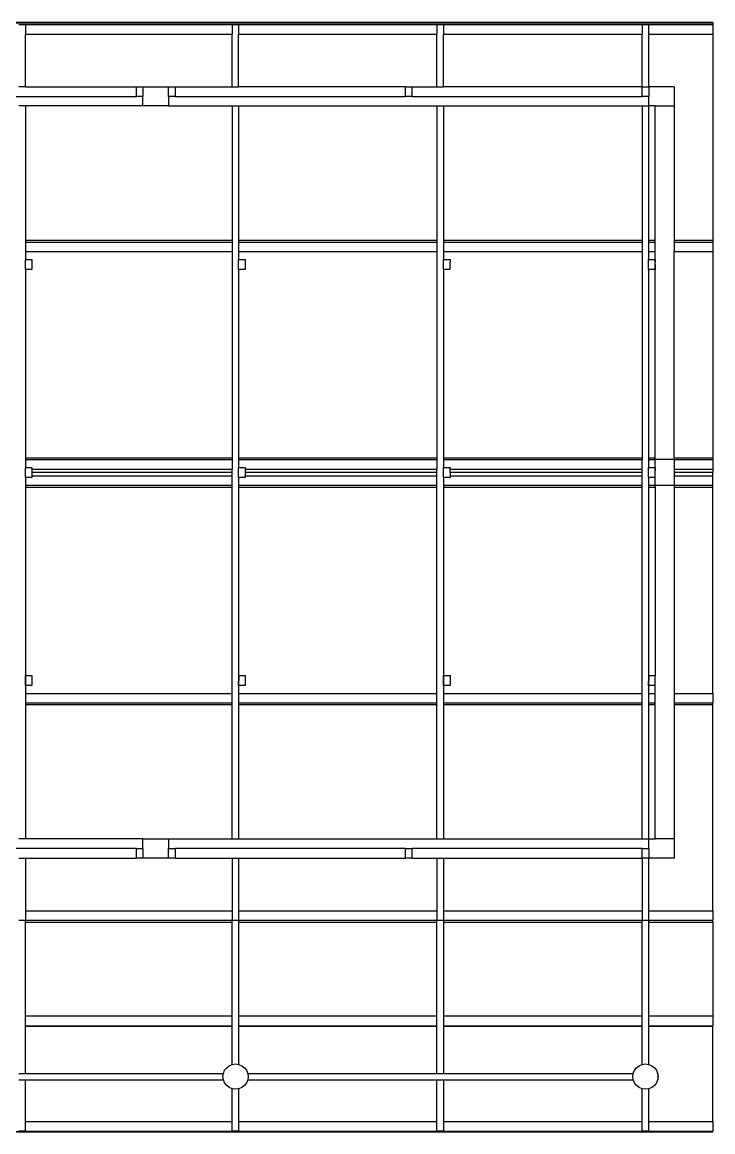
# Model space of a CAD drawing. Header units: metres. Extents: x 258817 to 259192, y 1878716 to 1878911.
# Drawn here: x 258946.56 to 258951.94, y 1878900.91 to 1878909.57 of the extents above; entities that cross this region are included whole.
import ezdxf

# ---------------------------------------------------------------- set-up
doc = ezdxf.new("R2010")
doc.units = ezdxf.units.M
doc.header["$MEASUREMENT"] = 0
doc.layers.add('SectionCutEdges', color=1, linetype='Continuous')

msp = doc.modelspace()

# ---------------------------------------------------------------- linework, layer by layer
for p, q in [((258931.2628, 1878909.57162), (258951.9428, 1878909.57162)), ((258931.2628, 1878909.5663), (258951.9428, 1878909.5663)), ((258946.53097, 1878909.55279), (258946.58177, 1878909.55279)), ((258946.58177, 1878909.55279), (258946.58177, 1878909.47934)), ((258946.58177, 1878909.55279), (258948.19336, 1878909.55279)), ((258948.19336, 1878909.55279), (258948.24416, 1878909.55279)), ((258948.19336, 1878909.55279), (258948.19336, 1878909.47934)), ((258948.24416, 1878909.55279), (258948.24416, 1878909.47934)), ((258948.24416, 1878909.55279), (258949.79163, 1878909.55279)), ((258949.79163, 1878909.55279), (258949.84243, 1878909.55279)), ((258949.79163, 1878909.55279), (258949.79163, 1878909.47934)), ((258949.84243, 1878909.55279), (258949.84243, 1878909.47934)), ((258949.84243, 1878909.55279), (258951.3912, 1878909.55279)), ((258951.3912, 1878909.55279), (258951.442, 1878909.55279)), ((258951.3912, 1878909.55279), (258951.3912, 1878909.47934)), ((258951.442, 1878909.55279), (258951.442, 1878909.47934)), ((258951.442, 1878909.55279), (258951.9428, 1878909.55279)), ((258951.9428, 1878909.5663), (258951.9428, 1878909.57162)), ((258951.9428, 1878909.5663), (258951.9428, 1878909.55279)), ((258951.9428, 1878909.55279), (258951.9428, 1878909.47934)), ((258946.58177, 1878909.47934), (258948.19336, 1878909.47934)), ((258946.58177, 1878909.06757), (258946.58177, 1878909.47934)), ((258948.19336, 1878909.06757), (258948.19336, 1878909.47934)), ((258948.24416, 1878909.47934), (258949.79163, 1878909.47934)), ((258948.24416, 1878909.06757), (258948.24416, 1878909.47934)), ((258949.79163, 1878909.06757), (258949.79163, 1878909.47934)), ((258949.84243, 1878909.47934), (258951.3912, 1878909.47934)), ((258949.84243, 1878909.06757), (258949.84243, 1878909.47934)), ((258951.3912, 1878909.06757), (258951.3912, 1878909.47934)), ((258951.442, 1878909.47934), (258951.9428, 1878909.47934)), ((258951.442, 1878909.47934), (258951.442, 1878909.06757)), ((258951.9428, 1878909.47934), (258951.9428, 1878907.86869)), ((258951.4428, 1878909.06757), (258951.4428, 1878909.26614)), ((258946.58177, 1878909.06757), (258946.53097, 1878909.06757)), ((258946.58177, 1878909.06757), (258947.447, 1878909.06757)), ((258947.7486, 1878909.06757), (258948.19336, 1878909.06757)), ((258948.19336, 1878909.06757), (258948.24416, 1878909.06757)), ((258949.5449, 1878909.06757), (258948.24416, 1878909.06757)), ((258949.5957, 1878909.06757), (258949.79163, 1878909.06757)), ((258949.79163, 1878909.06757), (258949.84243, 1878909.06757)), ((258951.3912, 1878909.06757), (258949.84243, 1878909.06757)), ((258951.3912, 1878909.06757), (258951.392, 1878909.06757)), ((258947.3928, 1878908.99137), (258947.447, 1878908.99137)), ((258946.58177, 1878908.91757), (258946.53097, 1878908.91757)), ((258947.4978, 1878908.91757), (258946.58177, 1878908.91757)), ((258946.58177, 1878908.91757), (258946.58177, 1878907.86869)), ((258947.6978, 1878908.91757), (258948.19336, 1878908.91757)), ((258948.19336, 1878908.91757), (258948.19336, 1878907.86869)), ((258948.19336, 1878908.91757), (258948.24416, 1878908.91757)), ((258948.24416, 1878908.91757), (258948.24416, 1878907.86869)), ((258948.24416, 1878908.91757), (258949.79163, 1878908.91757)), ((258949.79163, 1878908.91757), (258949.79163, 1878907.86869)), ((258949.79163, 1878908.91757), (258949.84243, 1878908.91757)), ((258949.84243, 1878908.91757), (258949.84243, 1878907.86869)), ((258949.84243, 1878908.91757), (258951.3912, 1878908.91757)), ((258951.3912, 1878908.91757), (258951.3912, 1878907.86869)), ((258951.3912, 1878908.91757), (258951.442, 1878908.91757)), ((258951.442, 1878908.91757), (258951.442, 1878907.86869)), ((258951.442, 1878908.91757), (258951.4428, 1878908.91757)), ((258951.4428, 1878907.719), (258951.4428, 1878908.91757)), ((258948.19336, 1878907.86869), (258946.58177, 1878907.86869)), ((258946.58177, 1878907.86869), (258946.58177, 1878907.85518)), ((258946.58177, 1878907.85518), (258948.19336, 1878907.85518)), ((258946.58177, 1878907.85518), (258946.58177, 1878907.78172)), ((258948.19336, 1878907.86869), (258948.19336, 1878907.85518)), ((258948.19336, 1878907.85518), (258948.19336, 1878907.78172)), ((258949.79163, 1878907.86869), (258948.24416, 1878907.86869)), ((258948.24416, 1878907.86869), (258948.24416, 1878907.85518)), ((258948.24416, 1878907.85518), (258949.79163, 1878907.85518)), ((258948.24416, 1878907.85518), (258948.24416, 1878907.78172)), ((258949.79163, 1878907.86869), (258949.79163, 1878907.85518)), ((258949.79163, 1878907.85518), (258949.79163, 1878907.78172)), ((258951.3912, 1878907.86869), (258949.84243, 1878907.86869)), ((258949.84243, 1878907.86869), (258949.84243, 1878907.85518)), ((258949.84243, 1878907.85518), (258951.3912, 1878907.85518)), ((258949.84243, 1878907.85518), (258949.84243, 1878907.78172)), ((258951.3912, 1878907.86869), (258951.3912, 1878907.85518)), ((258951.3912, 1878907.85518), (258951.3912, 1878907.78172)), ((258951.4928, 1878907.86869), (258951.442, 1878907.86869)), ((258951.442, 1878907.86869), (258951.442, 1878907.85518)), ((258951.442, 1878907.85518), (258951.4928, 1878907.85518)), ((258951.442, 1878907.85518), (258951.442, 1878907.78172)), ((258951.9428, 1878907.86869), (258951.6428, 1878907.86869)), ((258951.6428, 1878907.85518), (258951.9428, 1878907.85518)), ((258951.9428, 1878907.86869), (258951.9428, 1878907.85518)), ((258951.9428, 1878907.85518), (258951.9428, 1878907.78172)), ((258946.58177, 1878907.78172), (258948.19336, 1878907.78172)), ((258946.58177, 1878907.78172), (258946.58177, 1878907.719)), ((258948.19336, 1878907.78172), (258948.19336, 1878906.17107)), ((258948.24416, 1878907.78172), (258949.79163, 1878907.78172)), ((258948.24416, 1878907.78172), (258948.24416, 1878907.719)), ((258949.79163, 1878907.78172), (258949.79163, 1878906.17107)), ((258949.84243, 1878907.78172), (258951.3912, 1878907.78172)), ((258949.84243, 1878907.78172), (258949.84243, 1878907.719)), ((258951.3912, 1878907.78172), (258951.3912, 1878906.17107)), ((258951.442, 1878907.78172), (258951.4928, 1878907.78172)), ((258951.442, 1878907.78172), (258951.442, 1878907.719)), ((258951.6428, 1878907.78172), (258951.9428, 1878907.78172)), ((258951.9428, 1878907.78172), (258951.9428, 1878906.17107)), ((258946.58177, 1878907.6428), (258946.58177, 1878907.719)), ((258946.58177, 1878907.719), (258946.63257, 1878907.719)), ((258946.63257, 1878907.719), (258946.63177, 1878907.6809)), ((258946.63177, 1878907.6809), (258946.63183, 1878907.6809)), ((258946.63183, 1878907.6809), (258946.63183, 1878907.6428)), ((258948.24416, 1878907.6428), (258948.24416, 1878907.719)), ((258948.24416, 1878907.719), (258948.29496, 1878907.719)), ((258948.29496, 1878907.719), (258948.29416, 1878907.6809)), ((258948.29416, 1878907.6809), (258948.29422, 1878907.6809)), ((258948.29422, 1878907.6809), (258948.29422, 1878907.6428)), ((258949.84243, 1878907.6428), (258949.84243, 1878907.719)), ((258949.84243, 1878907.719), (258949.89323, 1878907.719)), ((258949.89323, 1878907.719), (258949.89243, 1878907.6809)), ((258949.89243, 1878907.6809), (258949.89249, 1878907.6809)), ((258949.89249, 1878907.6809), (258949.89249, 1878907.6428)), ((258951.442, 1878907.6428), (258951.442, 1878907.719)), ((258951.442, 1878907.719), (258951.4928, 1878907.719)), ((258951.4928, 1878907.719), (258951.492, 1878907.6809)), ((258951.492, 1878907.6809), (258951.49206, 1878907.6809)), ((258951.49206, 1878907.6809), (258951.49206, 1878907.6428)), ((258946.63183, 1878907.6428), (258946.58177, 1878907.6428)), ((258946.58177, 1878907.6428), (258946.58177, 1878906.17107)), ((258948.29422, 1878907.6428), (258948.24416, 1878907.6428)), ((258948.24416, 1878907.6428), (258948.24416, 1878906.17107)), ((258949.89249, 1878907.6428), (258949.84243, 1878907.6428)), ((258949.84243, 1878907.6428), (258949.84243, 1878906.17107)), ((258951.49206, 1878907.6428), (258951.442, 1878907.6428)), ((258951.442, 1878907.6428), (258951.442, 1878906.17107)), ((258951.4428, 1878906.09567), (258951.4428, 1878907.6428)), ((258946.58177, 1878906.17107), (258948.19336, 1878906.17107)), ((258946.58177, 1878906.17107), (258946.58177, 1878906.15757)), ((258946.58177, 1878906.15757), (258948.19336, 1878906.15757)), ((258946.58177, 1878906.15757), (258946.58177, 1878906.09567)), ((258946.58177, 1878906.01947), (258946.58177, 1878906.09567)), ((258946.58177, 1878906.09567), (258946.63257, 1878906.09567)), ((258946.63257, 1878906.09567), (258946.63232, 1878906.08411)), ((258948.19336, 1878906.17107), (258948.19336, 1878906.15757)), ((258948.19336, 1878906.15757), (258948.19336, 1878906.08411)), ((258948.24416, 1878906.17107), (258949.79163, 1878906.17107)), ((258948.24416, 1878906.17107), (258948.24416, 1878906.15757)), ((258948.24416, 1878906.15757), (258949.79163, 1878906.15757)), ((258948.24416, 1878906.15757), (258948.24416, 1878906.09567)), ((258948.24416, 1878906.01947), (258948.24416, 1878906.09567)), ((258948.24416, 1878906.09567), (258948.29496, 1878906.09567)), ((258948.29496, 1878906.09567), (258948.29472, 1878906.08411)), ((258949.79163, 1878906.17107), (258949.79163, 1878906.15757)), ((258949.79163, 1878906.15757), (258949.79163, 1878906.08411)), ((258949.84243, 1878906.17107), (258951.3912, 1878906.17107)), ((258949.84243, 1878906.17107), (258949.84243, 1878906.15757)), ((258949.84243, 1878906.15757), (258951.3912, 1878906.15757)), ((258949.84243, 1878906.15757), (258949.84243, 1878906.09567)), ((258949.84243, 1878906.01947), (258949.84243, 1878906.09567)), ((258949.84243, 1878906.09567), (258949.89323, 1878906.09567)), ((258949.89323, 1878906.09567), (258949.89298, 1878906.08411)), ((258951.3912, 1878906.17107), (258951.3912, 1878906.15757)), ((258951.3912, 1878906.08411), (258951.3912, 1878906.15757)), ((258951.442, 1878906.17107), (258951.4928, 1878906.17107)), ((258951.442, 1878906.17107), (258951.442, 1878906.15757)), ((258951.442, 1878906.15757), (258951.4928, 1878906.15757)), ((258951.442, 1878906.15757), (258951.442, 1878906.09567)), ((258951.442, 1878906.01947), (258951.442, 1878906.09567)), ((258951.442, 1878906.09567), (258951.4928, 1878906.09567)), ((258951.4928, 1878906.09567), (258951.49256, 1878906.08411)), ((258951.6428, 1878906.17107), (258951.9428, 1878906.17107)), ((258951.6428, 1878906.15757), (258951.9428, 1878906.15757)), ((258951.9428, 1878906.17107), (258951.9428, 1878906.15757)), ((258951.9428, 1878906.15757), (258951.9428, 1878906.08411)), ((258946.63257, 1878906.01947), (258946.58177, 1878906.01947)), ((258946.58177, 1878906.01947), (258946.58177, 1878905.95757)), ((258946.63232, 1878906.08411), (258946.63177, 1878906.05757)), ((258946.63177, 1878906.05757), (258946.63257, 1878906.05757)), ((258946.63232, 1878906.08411), (258948.19336, 1878906.08411)), ((258948.19336, 1878906.05757), (258946.63257, 1878906.05757)), ((258946.63257, 1878906.05757), (258946.63257, 1878906.03103)), ((258946.63257, 1878906.03103), (258948.19336, 1878906.03103)), ((258946.63257, 1878906.03103), (258946.63257, 1878906.01947)), ((258948.19336, 1878906.05757), (258948.19336, 1878906.08411)), ((258948.19336, 1878906.03103), (258948.19336, 1878906.05757)), ((258948.19336, 1878905.95757), (258948.19336, 1878906.03103)), ((258948.29496, 1878906.01947), (258948.24416, 1878906.01947)), ((258948.24416, 1878906.01947), (258948.24416, 1878905.95757)), ((258948.29472, 1878906.08411), (258948.29416, 1878906.05757)), ((258948.29416, 1878906.05757), (258948.29496, 1878906.05757)), ((258948.29472, 1878906.08411), (258949.79163, 1878906.08411)), ((258949.79163, 1878906.05757), (258948.29496, 1878906.05757)), ((258948.29496, 1878906.05757), (258948.29496, 1878906.03103)), ((258948.29496, 1878906.03103), (258949.79163, 1878906.03103)), ((258948.29496, 1878906.03103), (258948.29496, 1878906.01947)), ((258949.79163, 1878906.05757), (258949.79163, 1878906.08411)), ((258949.79163, 1878906.03103), (258949.79163, 1878906.05757)), ((258949.79163, 1878905.95757), (258949.79163, 1878906.03103)), ((258949.89323, 1878906.01947), (258949.84243, 1878906.01947)), ((258949.84243, 1878906.01947), (258949.84243, 1878905.95757)), ((258949.89298, 1878906.08411), (258949.89243, 1878906.05757)), ((258949.89243, 1878906.05757), (258949.89323, 1878906.05757)), ((258949.89298, 1878906.08411), (258951.3912, 1878906.08411)), ((258951.3912, 1878906.05757), (258949.89323, 1878906.05757)), ((258949.89323, 1878906.05757), (258949.89323, 1878906.03103)), ((258949.89323, 1878906.03103), (258951.3912, 1878906.03103)), ((258949.89323, 1878906.03103), (258949.89323, 1878906.01947)), ((258951.3912, 1878906.05757), (258951.3912, 1878906.08411)), ((258951.3912, 1878906.03103), (258951.3912, 1878906.05757)), ((258951.3912, 1878905.95757), (258951.3912, 1878906.03103)), ((258951.4928, 1878906.01947), (258951.442, 1878906.01947)), ((258951.442, 1878906.01947), (258951.442, 1878905.95757)), ((258951.49256, 1878906.08411), (258951.492, 1878906.05757)), ((258951.492, 1878906.05757), (258951.4928, 1878906.05757)), ((258951.49256, 1878906.08411), (258951.4928, 1878906.08411)), ((258951.6428, 1878906.08411), (258951.9428, 1878906.08411)), ((258951.9428, 1878906.05757), (258951.6428, 1878906.05757)), ((258951.6428, 1878906.03103), (258951.9428, 1878906.03103)), ((258951.9428, 1878906.08411), (258951.9428, 1878906.05757)), ((258951.9428, 1878906.03103), (258951.9428, 1878906.05757)), ((258951.9428, 1878905.95757), (258951.9428, 1878906.03103)), ((258946.58177, 1878905.95757), (258948.19336, 1878905.95757)), ((258946.58177, 1878905.95757), (258946.58177, 1878905.94406)), ((258946.58177, 1878905.94406), (258948.19336, 1878905.94406)), ((258946.58177, 1878905.94406), (258946.58177, 1878904.39613)), ((258948.19336, 1878905.94406), (258948.19336, 1878905.95757)), ((258948.19336, 1878904.33341), (258948.19336, 1878905.94406)), ((258948.24416, 1878905.95757), (258949.79163, 1878905.95757)), ((258948.24416, 1878905.95757), (258948.24416, 1878905.94406)), ((258948.24416, 1878905.94406), (258949.79163, 1878905.94406)), ((258948.24416, 1878905.94406), (258948.24416, 1878904.39613)), ((258949.79163, 1878905.94406), (258949.79163, 1878905.95757)), ((258949.79163, 1878904.33341), (258949.79163, 1878905.94406)), ((258949.84243, 1878905.95757), (258951.3912, 1878905.95757)), ((258949.84243, 1878905.95757), (258949.84243, 1878905.94406)), ((258949.84243, 1878905.94406), (258951.3912, 1878905.94406)), ((258949.84243, 1878905.94406), (258949.84243, 1878904.39613)), ((258951.3912, 1878905.94406), (258951.3912, 1878905.95757)), ((258951.3912, 1878904.33341), (258951.3912, 1878905.94406)), ((258951.442, 1878905.95757), (258951.4928, 1878905.95757)), ((258951.442, 1878905.95757), (258951.442, 1878905.94406)), ((258951.442, 1878905.94406), (258951.4928, 1878905.94406)), ((258951.442, 1878905.94406), (258951.442, 1878904.39613)), ((258951.6428, 1878905.95757), (258951.9428, 1878905.95757)), ((258951.6428, 1878905.94406), (258951.9428, 1878905.94406)), ((258951.9428, 1878905.94406), (258951.9428, 1878905.95757)), ((258951.9428, 1878904.33341), (258951.9428, 1878905.94406)), ((258946.58177, 1878904.39613), (258946.5825, 1878904.46625)), ((258946.5825, 1878904.47233), (258946.58257, 1878904.47233)), ((258946.58257, 1878904.47233), (258946.5825, 1878904.43423)), ((258946.5825, 1878904.46625), (258946.5825, 1878904.47233)), ((258946.5825, 1878904.46625), (258946.58257, 1878904.47233)), ((258946.5825, 1878904.43423), (258946.5825, 1878904.46625)), ((258946.58257, 1878904.47233), (258946.63257, 1878904.47233)), ((258946.63257, 1878904.47233), (258946.63257, 1878904.39613)), ((258948.24416, 1878904.39613), (258948.2449, 1878904.46625)), ((258948.2449, 1878904.47233), (258948.24496, 1878904.47233)), ((258948.24496, 1878904.47233), (258948.2449, 1878904.43423)), ((258948.2449, 1878904.46625), (258948.2449, 1878904.47233)), ((258948.2449, 1878904.46625), (258948.24496, 1878904.47233)), ((258948.2449, 1878904.43423), (258948.2449, 1878904.46625)), ((258948.24496, 1878904.47233), (258948.29496, 1878904.47233)), ((258948.29496, 1878904.47233), (258948.29496, 1878904.39613)), ((258949.84243, 1878904.39613), (258949.84316, 1878904.46625)), ((258949.84316, 1878904.47233), (258949.84323, 1878904.47233)), ((258949.84323, 1878904.47233), (258949.84316, 1878904.43423)), ((258949.84316, 1878904.46625), (258949.84316, 1878904.47233)), ((258949.84316, 1878904.46625), (258949.84323, 1878904.47233)), ((258949.84316, 1878904.43423), (258949.84316, 1878904.46625)), ((258949.84323, 1878904.47233), (258949.89323, 1878904.47233)), ((258949.89323, 1878904.47233), (258949.89323, 1878904.39613)), ((258951.442, 1878904.39613), (258951.44274, 1878904.46625)), ((258951.44274, 1878904.47233), (258951.4428, 1878904.47233)), ((258951.4428, 1878904.47233), (258951.44274, 1878904.43423)), ((258951.44274, 1878904.46625), (258951.44274, 1878904.47233)), ((258951.44274, 1878904.46625), (258951.4428, 1878904.47233)), ((258951.44274, 1878904.43423), (258951.44274, 1878904.46625)), ((258951.4428, 1878904.47233), (258951.4928, 1878904.47233)), ((258946.63257, 1878904.39613), (258946.58177, 1878904.39613)), ((258946.58177, 1878904.39613), (258946.58177, 1878904.33341)), ((258948.29496, 1878904.39613), (258948.24416, 1878904.39613)), ((258948.24416, 1878904.39613), (258948.24416, 1878904.33341)), ((258949.89323, 1878904.39613), (258949.84243, 1878904.39613)), ((258949.84243, 1878904.39613), (258949.84243, 1878904.33341)), ((258951.4928, 1878904.39613), (258951.442, 1878904.39613)), ((258951.442, 1878904.39613), (258951.442, 1878904.33341)), ((258946.58177, 1878904.33341), (258948.19336, 1878904.33341)), ((258946.58177, 1878904.33341), (258946.58177, 1878904.25995)), ((258948.19336, 1878904.25995), (258948.19336, 1878904.33341)), ((258948.24416, 1878904.33341), (258949.79163, 1878904.33341)), ((258948.24416, 1878904.33341), (258948.24416, 1878904.25995)), ((258949.79163, 1878904.25995), (258949.79163, 1878904.33341)), ((258949.84243, 1878904.33341), (258951.3912, 1878904.33341)), ((258949.84243, 1878904.33341), (258949.84243, 1878904.25995)), ((258951.3912, 1878904.25995), (258951.3912, 1878904.33341)), ((258951.442, 1878904.33341), (258951.4928, 1878904.33341)), ((258951.442, 1878904.33341), (258951.442, 1878904.25995)), ((258951.6428, 1878904.33341), (258951.9428, 1878904.33341)), ((258951.9428, 1878904.33341), (258951.9428, 1878904.25995)), ((258946.58177, 1878904.25995), (258948.19336, 1878904.25995)), ((258946.58177, 1878904.25995), (258946.58177, 1878904.24645)), ((258946.58177, 1878904.24645), (258948.19336, 1878904.24645)), ((258946.58177, 1878904.24645), (258946.58177, 1878903.19757)), ((258948.19336, 1878904.24645), (258948.19336, 1878904.25995)), ((258948.19336, 1878903.19757), (258948.19336, 1878904.24645)), ((258948.24416, 1878904.25995), (258949.79163, 1878904.25995)), ((258948.24416, 1878904.25995), (258948.24416, 1878904.24645)), ((258948.24416, 1878904.24645), (258949.79163, 1878904.24645)), ((258948.24416, 1878904.24645), (258948.24416, 1878903.19757)), ((258949.79163, 1878904.24645), (258949.79163, 1878904.25995)), ((258949.79163, 1878903.19757), (258949.79163, 1878904.24645)), ((258949.84243, 1878904.25995), (258951.3912, 1878904.25995)), ((258949.84243, 1878904.25995), (258949.84243, 1878904.24645)), ((258949.84243, 1878904.24645), (258951.3912, 1878904.24645)), ((258949.84243, 1878904.24645), (258949.84243, 1878903.19757)), ((258951.3912, 1878904.24645), (258951.3912, 1878904.25995)), ((258951.3912, 1878903.19757), (258951.3912, 1878904.24645)), ((258951.442, 1878904.25995), (258951.4928, 1878904.25995)), ((258951.442, 1878904.25995), (258951.442, 1878904.24645)), ((258951.442, 1878904.24645), (258951.4928, 1878904.24645)), ((258951.442, 1878904.24645), (258951.442, 1878903.19757)), ((258951.6428, 1878904.25995), (258951.9428, 1878904.25995)), ((258951.6428, 1878904.24645), (258951.9428, 1878904.24645)), ((258951.9428, 1878904.24645), (258951.9428, 1878904.25995)), ((258951.9428, 1878902.6358), (258951.9428, 1878904.24645)), ((258946.58177, 1878903.19757), (258946.53097, 1878903.19757)), ((258947.4978, 1878903.19757), (258946.58177, 1878903.19757)), ((258947.6978, 1878903.19757), (258948.19336, 1878903.19757)), ((258948.19336, 1878903.19757), (258948.24416, 1878903.19757)), ((258948.24416, 1878903.19757), (258949.79163, 1878903.19757)), ((258949.79163, 1878903.19757), (258949.84243, 1878903.19757)), ((258949.84243, 1878903.19757), (258951.3912, 1878903.19757)), ((258951.3912, 1878903.19757), (258951.442, 1878903.19757)), ((258951.442, 1878903.19757), (258951.4428, 1878903.19757)), ((258947.447, 1878903.12377), (258946.1982, 1878903.12377)), ((258949.5449, 1878903.12377), (258947.7486, 1878903.12377)), ((258951.392, 1878903.12377), (258949.5957, 1878903.12377)), ((258946.58177, 1878903.04757), (258946.58177, 1878902.6358)), ((258948.19336, 1878903.04757), (258948.19336, 1878902.6358)), ((258948.24416, 1878903.04757), (258948.24416, 1878902.6358)), ((258949.79163, 1878903.04757), (258949.79163, 1878902.6358)), ((258949.84243, 1878903.04757), (258949.84243, 1878902.6358)), ((258951.3912, 1878903.04757), (258951.3912, 1878902.6358)), ((258951.442, 1878903.04757), (258951.442, 1878902.6358)), ((258946.58177, 1878902.6358), (258948.19336, 1878902.6358)), ((258946.58177, 1878902.6358), (258946.58177, 1878902.56234)), ((258948.19336, 1878902.6358), (258948.19336, 1878902.56234)), ((258948.24416, 1878902.6358), (258949.79163, 1878902.6358)), ((258948.24416, 1878902.6358), (258948.24416, 1878902.56234)), ((258949.79163, 1878902.6358), (258949.79163, 1878902.56234)), ((258949.84243, 1878902.6358), (258951.3912, 1878902.6358)), ((258949.84243, 1878902.6358), (258949.84243, 1878902.56234)), ((258951.3912, 1878902.6358), (258951.3912, 1878902.56234)), ((258951.442, 1878902.6358), (258951.9428, 1878902.6358)), ((258951.442, 1878902.6358), (258951.442, 1878902.56234)), ((258951.9428, 1878902.6358), (258951.9428, 1878902.56234)), ((258946.53097, 1878902.56234), (258946.58177, 1878902.56234)), ((258946.58177, 1878902.56234), (258948.19336, 1878902.56234)), ((258946.58177, 1878902.54884), (258946.58177, 1878902.56234)), ((258946.58177, 1878902.54884), (258948.19336, 1878902.54884)), ((258946.58177, 1878901.81591), (258946.58177, 1878902.54884)), ((258948.19336, 1878902.56234), (258948.24416, 1878902.56234)), ((258948.19336, 1878902.54884), (258948.19336, 1878902.56234)), ((258948.19336, 1878901.81591), (258948.19336, 1878902.54884)), ((258948.24416, 1878902.56234), (258949.79163, 1878902.56234)), ((258948.24416, 1878902.56234), (258948.24416, 1878902.54884)), ((258948.24416, 1878902.54884), (258949.79163, 1878902.54884)), ((258948.24416, 1878902.54884), (258948.24416, 1878901.81591)), ((258949.79163, 1878902.56234), (258949.84243, 1878902.56234)), ((258949.79163, 1878902.54884), (258949.79163, 1878902.56234)), ((258949.79163, 1878901.81591), (258949.79163, 1878902.54884)), ((258949.84243, 1878902.56234), (258951.3912, 1878902.56234)), ((258949.84243, 1878902.56234), (258949.84243, 1878902.54884)), ((258949.84243, 1878902.54884), (258951.3912, 1878902.54884)), ((258949.84243, 1878902.54884), (258949.84243, 1878901.81591)), ((258951.3912, 1878902.56234), (258951.442, 1878902.56234)), ((258951.3912, 1878902.54884), (258951.3912, 1878902.56234)), ((258951.3912, 1878901.81591), (258951.3912, 1878902.54884)), ((258951.442, 1878902.56234), (258951.9428, 1878902.56234)), ((258951.442, 1878902.56234), (258951.442, 1878902.54884)), ((258951.442, 1878902.54884), (258951.9428, 1878902.54884)), ((258951.442, 1878902.54884), (258951.442, 1878901.81591)), ((258951.9428, 1878902.54884), (258951.9428, 1878902.56234)), ((258951.9428, 1878902.54884), (258951.9428, 1878901.81591)), ((258946.58177, 1878901.81591), (258948.19336, 1878901.81591)), ((258946.58177, 1878901.73995), (258946.58177, 1878901.81591)), ((258948.19336, 1878901.73995), (258948.19336, 1878901.81591)), ((258948.24416, 1878901.81591), (258949.79163, 1878901.81591)), ((258948.24416, 1878901.81591), (258948.24416, 1878901.73995)), ((258949.79163, 1878901.73995), (258949.79163, 1878901.81591)), ((258949.84243, 1878901.81591), (258951.3912, 1878901.81591)), ((258949.84243, 1878901.81591), (258949.84243, 1878901.73995)), ((258951.3912, 1878901.73995), (258951.3912, 1878901.81591)), ((258951.442, 1878901.81591), (258951.9428, 1878901.81591)), ((258951.442, 1878901.81591), (258951.442, 1878901.73995)), ((258951.9428, 1878901.81591), (258951.9428, 1878901.73995)), ((258946.58177, 1878901.73995), (258948.19336, 1878901.73995)), ((258946.58177, 1878901.73589), (258946.58177, 1878901.73995)), ((258946.58177, 1878901.73589), (258948.19336, 1878901.73589)), ((258946.58177, 1878901.36797), (258946.58177, 1878901.73589)), ((258948.19336, 1878901.73589), (258948.19336, 1878901.73995)), ((258948.19336, 1878901.43695), (258948.19336, 1878901.73589)), ((258948.24416, 1878901.73995), (258949.79163, 1878901.73995)), ((258948.24416, 1878901.73995), (258948.24416, 1878901.73589)), ((258948.24416, 1878901.73589), (258949.79163, 1878901.73589)), ((258948.24416, 1878901.73589), (258948.24416, 1878901.43807)), ((258949.79163, 1878901.73589), (258949.79163, 1878901.73995)), ((258949.79163, 1878901.36797), (258949.79163, 1878901.73589)), ((258949.84243, 1878901.73995), (258951.3912, 1878901.73995)), ((258949.84243, 1878901.73995), (258949.84243, 1878901.73589)), ((258949.84243, 1878901.73589), (258951.3912, 1878901.73589)), ((258949.84243, 1878901.73589), (258949.84243, 1878901.36797)), ((258951.3912, 1878901.73589), (258951.3912, 1878901.73995)), ((258951.3912, 1878901.43749), (258951.3912, 1878901.73589)), ((258951.442, 1878901.73995), (258951.9428, 1878901.73995)), ((258951.442, 1878901.73995), (258951.442, 1878901.73589)), ((258951.442, 1878901.73589), (258951.9428, 1878901.73589)), ((258951.442, 1878901.73589), (258951.442, 1878901.4379)), ((258951.9428, 1878901.73589), (258951.9428, 1878901.73995)), ((258951.9428, 1878900.99352), (258951.9428, 1878901.73589)), ((258946.53097, 1878901.36797), (258946.58177, 1878901.36797)), ((258946.58177, 1878901.36797), (258948.12564, 1878901.36797)), ((258948.31609, 1878901.36797), (258949.79163, 1878901.36797)), ((258949.79163, 1878901.36797), (258949.84243, 1878901.36797)), ((258949.84243, 1878901.36797), (258951.32218, 1878901.36797)), ((258951.51263, 1878901.36797), (258951.51597, 1878901.36797)), ((258951.51597, 1878901.31717), (258951.51597, 1878901.36797)), ((258946.53097, 1878901.31717), (258946.58177, 1878901.31717)), ((258946.58177, 1878900.99352), (258946.58177, 1878901.31717)), ((258946.58177, 1878901.31717), (258948.12564, 1878901.31717)), ((258948.19336, 1878900.99352), (258948.19336, 1878901.24819)), ((258948.24416, 1878901.24707), (258948.24416, 1878900.99352)), ((258948.31609, 1878901.31717), (258949.79163, 1878901.31717)), ((258949.79163, 1878900.99352), (258949.79163, 1878901.31717)), ((258949.79163, 1878901.31717), (258949.84243, 1878901.31717)), ((258949.84243, 1878901.31717), (258949.84243, 1878900.99352)), ((258949.84243, 1878901.31717), (258951.32218, 1878901.31717)), ((258951.3912, 1878900.99352), (258951.3912, 1878901.24764)), ((258951.442, 1878901.24724), (258951.442, 1878900.99352)), ((258951.51263, 1878901.31717), (258951.51597, 1878901.31717)), ((258946.58177, 1878900.99352), (258948.19336, 1878900.99352)), ((258946.58177, 1878900.91757), (258946.58177, 1878900.99352)), ((258948.19336, 1878900.91757), (258948.19336, 1878900.99352)), ((258948.24416, 1878900.99352), (258949.79163, 1878900.99352)), ((258948.24416, 1878900.99352), (258948.24416, 1878900.91757)), ((258949.79163, 1878900.91757), (258949.79163, 1878900.99352)), ((258949.84243, 1878900.99352), (258951.3912, 1878900.99352)), ((258949.84243, 1878900.99352), (258949.84243, 1878900.91757)), ((258951.3912, 1878900.91757), (258951.3912, 1878900.99352)), ((258951.442, 1878900.99352), (258951.9428, 1878900.99352)), ((258951.442, 1878900.99352), (258951.442, 1878900.91757)), ((258951.9428, 1878900.99352), (258951.9428, 1878900.91757)), ((258931.2628, 1878900.91351), (258951.9428, 1878900.91351)), ((258931.2628, 1878900.91187), (258951.9428, 1878900.91187)), ((258946.58177, 1878900.91757), (258946.53097, 1878900.91757)), ((258946.58177, 1878900.91757), (258948.19336, 1878900.91757)), ((258948.24416, 1878900.91757), (258948.19336, 1878900.91757)), ((258948.24416, 1878900.91757), (258949.79163, 1878900.91757)), ((258949.84243, 1878900.91757), (258949.79163, 1878900.91757)), ((258949.84243, 1878900.91757), (258951.3912, 1878900.91757)), ((258951.442, 1878900.91757), (258951.3912, 1878900.91757)), ((258951.442, 1878900.91757), (258951.9428, 1878900.91757)), ((258951.9428, 1878900.91351), (258951.9428, 1878900.91757)), ((258951.9428, 1878900.91187), (258951.9428, 1878900.91351))]:
    msp.add_line(p, q)
at = {"layer": 'SectionCutEdges'}
for p, q in [((258947.447, 1878908.99137), (258947.447, 1878909.06757)), ((258947.447, 1878909.06757), (258947.4978, 1878909.06757)), ((258947.4978, 1878909.06757), (258947.6978, 1878909.06757)), ((258947.4978, 1878909.06757), (258947.4978, 1878908.99137)), ((258947.6978, 1878909.06757), (258947.7486, 1878909.06757)), ((258947.6978, 1878908.99137), (258947.6978, 1878909.06757)), ((258947.7486, 1878909.06757), (258947.7486, 1878908.99137)), ((258949.5449, 1878908.99137), (258949.5449, 1878909.06757)), ((258949.5449, 1878909.06757), (258949.5957, 1878909.06757)), ((258949.5957, 1878909.06757), (258949.5957, 1878908.99137)), ((258951.392, 1878908.99137), (258951.392, 1878909.06757)), ((258951.392, 1878909.06757), (258951.442, 1878909.06757)), ((258951.442, 1878909.06757), (258951.4428, 1878909.06757)), ((258951.4428, 1878909.06757), (258951.4428, 1878908.99137)), ((258951.6428, 1878909.06757), (258951.4428, 1878909.06757)), ((258951.6428, 1878909.06757), (258951.6428, 1878908.91757)), ((258945.6507, 1878908.99137), (258947.3928, 1878908.99137)), ((258947.4978, 1878908.99137), (258947.447, 1878908.99137)), ((258947.4978, 1878908.91757), (258947.4978, 1878908.99137)), ((258947.7486, 1878908.99137), (258947.6978, 1878908.99137)), ((258947.6978, 1878908.99137), (258947.6978, 1878908.91757)), ((258947.7486, 1878908.99137), (258949.5449, 1878908.99137)), ((258949.5957, 1878908.99137), (258949.5449, 1878908.99137)), ((258949.5957, 1878908.99137), (258951.392, 1878908.99137)), ((258951.4428, 1878908.99137), (258951.392, 1878908.99137)), ((258951.4428, 1878908.91757), (258951.4428, 1878908.99137)), ((258947.6978, 1878908.91757), (258947.4978, 1878908.91757)), ((258951.4928, 1878908.91757), (258951.4428, 1878908.91757)), ((258951.4928, 1878908.91757), (258951.6428, 1878908.91757)), ((258951.4928, 1878907.86869), (258951.4928, 1878908.91757)), ((258951.6428, 1878908.91757), (258951.6428, 1878907.86869)), ((258951.4928, 1878907.85518), (258951.4928, 1878907.86869)), ((258951.4928, 1878907.78172), (258951.4928, 1878907.85518)), ((258951.6428, 1878907.86869), (258951.6428, 1878907.85518)), ((258951.6428, 1878907.85518), (258951.6428, 1878907.78172)), ((258951.4928, 1878907.719), (258951.4928, 1878907.78172)), ((258951.6428, 1878906.17107), (258951.6428, 1878907.78172)), ((258951.4928, 1878906.17107), (258951.4928, 1878907.719)), ((258951.4928, 1878906.15757), (258951.4928, 1878906.17107)), ((258951.6428, 1878906.15757), (258951.4928, 1878906.15757)), ((258951.4928, 1878906.09567), (258951.4928, 1878906.15757)), ((258951.4928, 1878906.08411), (258951.4928, 1878906.09567)), ((258951.6428, 1878906.17107), (258951.6428, 1878906.15757)), ((258951.6428, 1878906.15757), (258951.6428, 1878906.08411)), ((258951.4928, 1878906.05757), (258951.4928, 1878906.08411)), ((258951.4928, 1878906.01947), (258951.4928, 1878906.05757)), ((258951.4928, 1878905.95757), (258951.4928, 1878906.01947)), ((258951.6428, 1878906.08411), (258951.6428, 1878906.05757)), ((258951.6428, 1878906.05757), (258951.6428, 1878906.03103)), ((258951.6428, 1878906.03103), (258951.6428, 1878905.95757)), ((258951.4928, 1878905.95757), (258951.6428, 1878905.95757)), ((258951.4928, 1878905.94406), (258951.4928, 1878905.95757)), ((258951.4928, 1878905.94406), (258951.4928, 1878904.47233)), ((258951.6428, 1878905.95757), (258951.6428, 1878905.94406)), ((258951.6428, 1878905.94406), (258951.6428, 1878904.33341)), ((258951.4928, 1878904.39613), (258951.4928, 1878904.47233)), ((258951.4928, 1878904.33341), (258951.4928, 1878904.39613)), ((258951.4928, 1878904.25995), (258951.4928, 1878904.33341)), ((258951.6428, 1878904.33341), (258951.6428, 1878904.25995)), ((258951.4928, 1878904.24645), (258951.4928, 1878904.25995)), ((258951.4928, 1878903.19757), (258951.4928, 1878904.24645)), ((258951.6428, 1878904.25995), (258951.6428, 1878904.24645)), ((258951.6428, 1878904.24645), (258951.6428, 1878903.19757)), ((258947.4978, 1878903.19757), (258947.6978, 1878903.19757)), ((258947.4978, 1878903.12377), (258947.4978, 1878903.19757)), ((258947.6978, 1878903.19757), (258947.6978, 1878903.12377)), ((258951.4428, 1878903.19757), (258951.4928, 1878903.19757)), ((258951.4428, 1878903.12377), (258951.4428, 1878903.19757)), ((258951.6428, 1878903.19757), (258951.4928, 1878903.19757)), ((258951.6428, 1878903.19757), (258951.6428, 1878903.04757)), ((258947.447, 1878903.12377), (258947.4978, 1878903.12377)), ((258947.447, 1878903.04757), (258947.447, 1878903.12377)), ((258947.4978, 1878903.12377), (258947.4978, 1878903.04757)), ((258947.6978, 1878903.12377), (258947.7486, 1878903.12377)), ((258947.6978, 1878903.04757), (258947.6978, 1878903.12377)), ((258947.7486, 1878903.12377), (258947.7486, 1878903.04757)), ((258949.5449, 1878903.04757), (258949.5449, 1878903.12377)), ((258949.5449, 1878903.12377), (258949.5957, 1878903.12377)), ((258949.5957, 1878903.12377), (258949.5957, 1878903.04757)), ((258951.392, 1878903.04757), (258951.392, 1878903.12377)), ((258951.392, 1878903.12377), (258951.4428, 1878903.12377)), ((258951.4428, 1878903.12377), (258951.4428, 1878903.04757)), ((258946.53097, 1878903.04757), (258946.58177, 1878903.04757)), ((258946.58177, 1878903.04757), (258947.447, 1878903.04757)), ((258947.4978, 1878903.04757), (258947.447, 1878903.04757)), ((258947.6978, 1878903.04757), (258947.4978, 1878903.04757)), ((258947.7486, 1878903.04757), (258947.6978, 1878903.04757)), ((258947.7486, 1878903.04757), (258948.19336, 1878903.04757)), ((258948.19336, 1878903.04757), (258948.24416, 1878903.04757)), ((258948.24416, 1878903.04757), (258949.5449, 1878903.04757)), ((258949.5957, 1878903.04757), (258949.5449, 1878903.04757)), ((258949.5957, 1878903.04757), (258949.79163, 1878903.04757)), ((258949.79163, 1878903.04757), (258949.84243, 1878903.04757)), ((258949.84243, 1878903.04757), (258951.3912, 1878903.04757)), ((258951.3912, 1878903.04757), (258951.392, 1878903.04757)), ((258951.442, 1878903.04757), (258951.392, 1878903.04757)), ((258951.4428, 1878903.04757), (258951.442, 1878903.04757)), ((258951.6428, 1878903.04757), (258951.4428, 1878903.04757)), ((258948.13551, 1878901.39185), (258948.15117, 1878901.41227)), ((258948.15117, 1878901.41227), (258948.17158, 1878901.42793)), ((258948.17158, 1878901.42793), (258948.19336, 1878901.43695)), ((258948.19336, 1878901.43695), (258948.19536, 1878901.43778)), ((258948.19536, 1878901.43778), (258948.22087, 1878901.44114)), ((258948.22087, 1878901.44114), (258948.24416, 1878901.43807)), ((258948.24416, 1878901.43807), (258948.24638, 1878901.43778)), ((258948.24638, 1878901.43778), (258948.27015, 1878901.42793)), ((258948.27015, 1878901.42793), (258948.29057, 1878901.41227)), ((258948.29057, 1878901.41227), (258948.30623, 1878901.39185)), ((258951.33204, 1878901.39185), (258951.3477, 1878901.41227)), ((258951.3477, 1878901.41227), (258951.36812, 1878901.42793)), ((258951.36812, 1878901.42793), (258951.3912, 1878901.43749)), ((258951.3912, 1878901.43749), (258951.39189, 1878901.43778)), ((258951.39189, 1878901.43778), (258951.4174, 1878901.44114)), ((258951.4174, 1878901.44114), (258951.442, 1878901.4379)), ((258951.442, 1878901.4379), (258951.44291, 1878901.43778)), ((258951.44291, 1878901.43778), (258951.46668, 1878901.42793)), ((258951.46668, 1878901.42793), (258951.4871, 1878901.41227)), ((258951.4871, 1878901.41227), (258951.50276, 1878901.39185)), ((258948.1223, 1878901.34257), (258948.12564, 1878901.36797)), ((258948.12564, 1878901.31717), (258948.1223, 1878901.34257)), ((258948.12564, 1878901.36797), (258948.12566, 1878901.36808)), ((258948.12566, 1878901.36808), (258948.13551, 1878901.39185)), ((258948.30623, 1878901.39185), (258948.31608, 1878901.36808)), ((258948.31608, 1878901.36808), (258948.31609, 1878901.36797)), ((258948.31609, 1878901.36797), (258948.31944, 1878901.34257)), ((258948.31944, 1878901.34257), (258948.31609, 1878901.31717)), ((258951.31883, 1878901.34257), (258951.32218, 1878901.36797)), ((258951.32218, 1878901.31717), (258951.31883, 1878901.34257)), ((258951.32218, 1878901.36797), (258951.32219, 1878901.36808)), ((258951.32219, 1878901.36808), (258951.33204, 1878901.39185)), ((258951.50276, 1878901.39185), (258951.51261, 1878901.36808)), ((258951.51261, 1878901.36808), (258951.51263, 1878901.36797)), ((258951.51263, 1878901.36797), (258951.51597, 1878901.34257)), ((258951.51597, 1878901.34257), (258951.51263, 1878901.31717)), ((258948.12566, 1878901.31706), (258948.12564, 1878901.31717)), ((258948.13551, 1878901.29328), (258948.12566, 1878901.31706)), ((258948.15117, 1878901.27287), (258948.13551, 1878901.29328)), ((258948.17158, 1878901.25721), (258948.15117, 1878901.27287)), ((258948.19336, 1878901.24819), (258948.17158, 1878901.25721)), ((258948.19536, 1878901.24736), (258948.19336, 1878901.24819)), ((258948.22087, 1878901.244), (258948.19536, 1878901.24736)), ((258948.24416, 1878901.24707), (258948.22087, 1878901.244)), ((258948.24638, 1878901.24736), (258948.24416, 1878901.24707)), ((258948.27015, 1878901.25721), (258948.24638, 1878901.24736)), ((258948.29057, 1878901.27287), (258948.27015, 1878901.25721)), ((258948.30623, 1878901.29328), (258948.29057, 1878901.27287)), ((258948.31608, 1878901.31706), (258948.30623, 1878901.29328)), ((258948.31609, 1878901.31717), (258948.31608, 1878901.31706)), ((258951.32219, 1878901.31706), (258951.32218, 1878901.31717)), ((258951.33204, 1878901.29328), (258951.32219, 1878901.31706)), ((258951.3477, 1878901.27287), (258951.33204, 1878901.29328)), ((258951.36812, 1878901.25721), (258951.3477, 1878901.27287)), ((258951.3912, 1878901.24764), (258951.36812, 1878901.25721)), ((258951.39189, 1878901.24736), (258951.3912, 1878901.24764)), ((258951.4174, 1878901.244), (258951.39189, 1878901.24736)), ((258951.442, 1878901.24724), (258951.4174, 1878901.244)), ((258951.44291, 1878901.24736), (258951.442, 1878901.24724)), ((258951.46668, 1878901.25721), (258951.44291, 1878901.24736)), ((258951.4871, 1878901.27287), (258951.46668, 1878901.25721)), ((258951.50276, 1878901.29328), (258951.4871, 1878901.27287)), ((258951.51261, 1878901.31706), (258951.50276, 1878901.29328)), ((258951.51263, 1878901.31717), (258951.51261, 1878901.31706))]:
    msp.add_line(p, q, dxfattribs=at)

doc.saveas('drawing.dxf')
